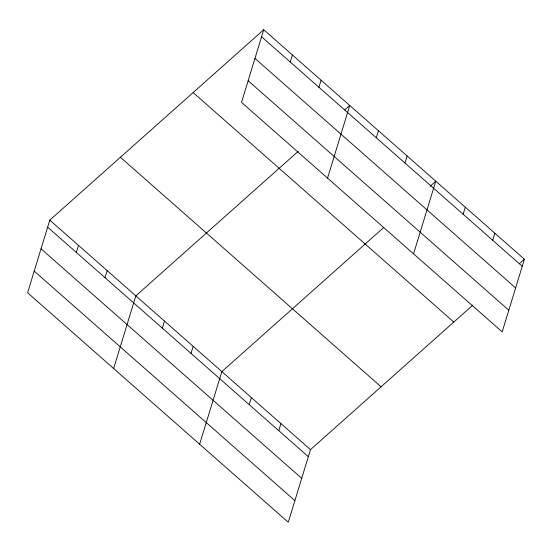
<?xml version="1.0" encoding="UTF-8"?>
<svg xmlns="http://www.w3.org/2000/svg" width="552" height="552" viewBox="0 0 552 552"><rect width="100%" height="100%" fill="white"/><g stroke="black" fill="none" stroke-linecap="round" stroke-linejoin="round"><path stroke-width="0.83" d="M263.725 29.725L241.521 102.368L502.189 331.876L524.4 259.233L263.725 29.725L49.811 220.124L27.6 292.767L288.275 522.275L310.479 449.632L472.885 305.083M76.328 252.416L78.481 245.371M105.004 277.663L107.157 270.618M113.622 368.508L135.833 295.858L298.239 151.31M162.35 328.157L164.503 321.105M191.026 353.404L193.179 346.352M290.248 62.017L292.401 54.965M199.645 444.243L221.856 371.599L383.619 227.617M318.918 87.264L321.078 80.212M249.242 404.657L251.395 397.612M327.536 178.103L349.747 105.46L344.662 109.993M278.788 430.67L280.94 423.625M376.271 137.758L378.424 130.707M404.94 162.999L407.1 155.954M413.558 253.844L435.769 181.201L430.049 186.293M463.162 214.259L465.315 207.214M492.701 240.272L494.854 233.22M519.315 263.759L524.4 259.233M261.572 36.77L522.247 266.278M254.955 58.415L515.63 287.93M248.138 80.723L508.806 310.231M193.131 92.557L453.806 322.064M120.405 157.292L381.073 386.8M49.811 220.124L310.479 449.632M47.651 227.169L308.327 456.683M41.034 248.814L301.709 478.329M34.217 271.122L294.892 500.629"/></g></svg>
